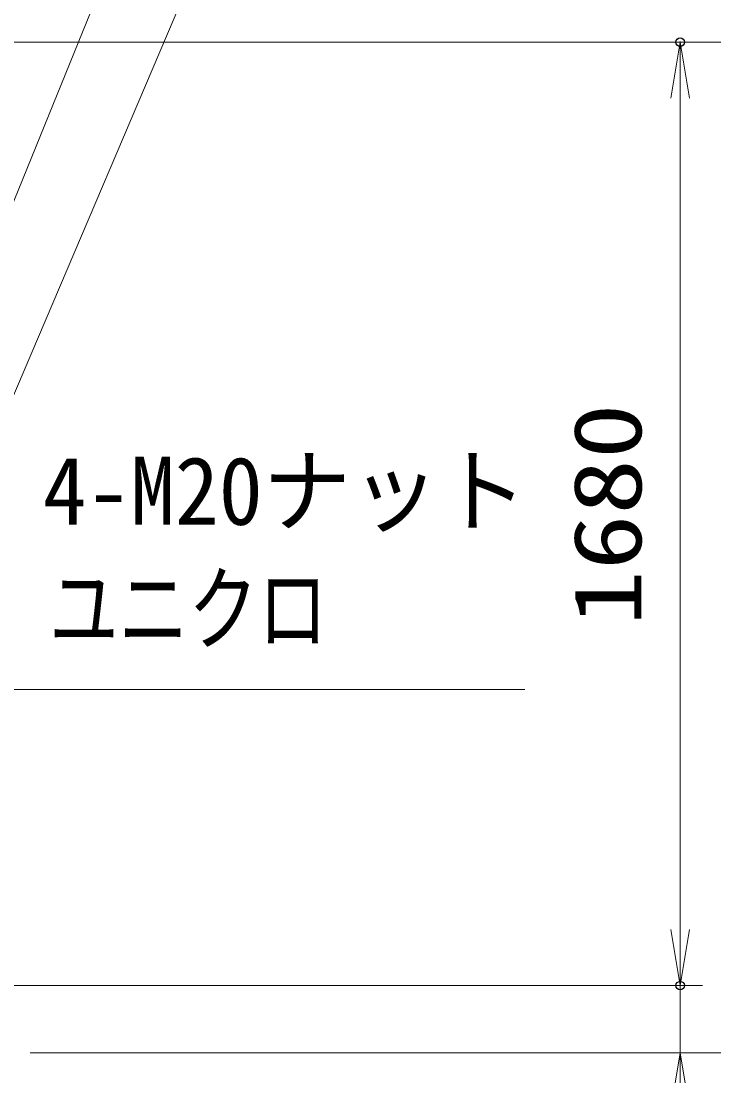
# Model space of a CAD drawing. Units: millimetres, scale not verified. Extents: x -11880 to 11880, y -8400 to 8400.
# Drawn here: x 5612 to 6845, y -694 to 1184 of the extents above; entities that cross this region are included whole.
import ezdxf
from ezdxf.enums import TextEntityAlignment as Align

# ---------------------------------------------------------------- set-up
doc = ezdxf.new("R2010")
doc.units = ezdxf.units.MM
doc.header["$LTSCALE"] = 30
doc.header["$PDMODE"] = 32
doc.header["$PDSIZE"] = 15
doc.layers.add('0-4_寸法線', color=4, linetype='Continuous', lineweight=18)
doc.layers.add('0-5_0', color=7, linetype='Continuous', lineweight=18)
doc.layers.add('0-6_Defpoints', color=7, linetype='Continuous')
doc.styles.add('ＭＳ ゴシック', font='')
doc.styles.get('ＭＳ ゴシック').set_extended_font_data('MS Gothic')

# ---------------------------------------------------------------- blocks, each defined once
blk = doc.blocks.new('_Open')
at = {"layer": '0-5_0', "color": 4}
blk.add_line((-30, 5), (0, 0), dxfattribs=at)
blk.add_lwpolyline([(-30, -5), (0, 0), (-30, 0)], dxfattribs=at)
blk = doc.blocks.new('S298')
at = {"layer": '0-4_寸法線'}
blk.add_lwpolyline([(19936051.7, 80310361.7), (19906536.5, 80310361.7), (19896926.8, 80288674.9), (19895711.5, 80285932.1)], dxfattribs=at)
at = {"layer": '0-4_寸法線', "color": 254, "style": 'ＭＳ ゴシック'}
for s, width, p in [('4-M20ナット', 0.95, (19910304.5, 80318062.2)), ('ユニクロ', 0.75, (19910640, 80311762.2))]:
    blk.add_text(s, height=3637, dxfattribs=dict(at, width=width)).set_placement(p, align=Align.BOTTOM_LEFT)
blk = doc.blocks.new('S299')
at = {"layer": '0-4_寸法線'}
blk.add_lwpolyline([(19950952, 80374470.5), (19924201.6, 80374470.5), (19891481.6, 80293975.4), (19890351.9, 80291196.2)], dxfattribs=at)
blk = doc.blocks.new('S305')
at = {"layer": '0-4_寸法線'}
blk.add_lwpolyline([(19957700.1, 80353426.3), (19920380.1, 80353426.3), (19893633.5, 80290586.8), (19892458.6, 80287826.5)], dxfattribs=at)

msp = doc.modelspace()

# ---------------------------------------------------------------- linework, layer by layer
at = {"layer": '0-4_寸法線'}
for p, q in [((4898.04, 1146.63), (6825.27, 1146.63)), ((4898.04, 1146.63), (7225.27, 1146.63)), ((4898.04, 1146.63), (7625.27, 1146.63)), ((6785.27, -533.37), (6785.27, 1146.63)), ((6785.27, -433.37), (6785.27, -333.37)), ((4898.04, -533.37), (6825.27, -533.37)), ((4898.04, -533.37), (6825.27, -533.37)), ((6785.27, -653.37), (6785.27, -533.37)), ((5628.04, -653.37), (6825.27, -653.37)), ((5628.04, -653.37), (7225.27, -653.37)), ((5628.04, -653.37), (7225.27, -653.37))]:
    msp.add_line(p, q, dxfattribs=at)
at = {"layer": '0-6_Defpoints'}
for p in [(6785.27, 1146.63), (6785.27, -533.37)]:
    msp.add_point(p, dxfattribs=at)

# ---------------------------------------------------------------- block references
at = {"layer": '0-4_寸法線', "xscale": 0.03333333, "yscale": 0.03333333}
for name in ['S299', 'S305', 'S298']:
    msp.add_blockref(name, (-658026.43, -2677017.73), dxfattribs=at)
at = {"layer": '0-4_寸法線', "xscale": 3.333333, "yscale": 3.333333}
for p, rotation in [((6785.27, 1146.63), 90), ((6785.27, -533.37), 270), ((6785.27, -533.37), 270), ((6785.27, -653.37), 90)]:
    msp.add_blockref('_Open', p, dxfattribs=dict(at, rotation=rotation))

# ---------------------------------------------------------------- texts
at = {"layer": '0-4_寸法線', "color": 254, "style": 'ＭＳ ゴシック', "width": 1.2}
msp.add_text('1680', height=121.2, rotation=90, dxfattribs=at).set_placement((6752.58, 107.43), align=Align.BOTTOM_LEFT)

doc.saveas('drawing.dxf')
